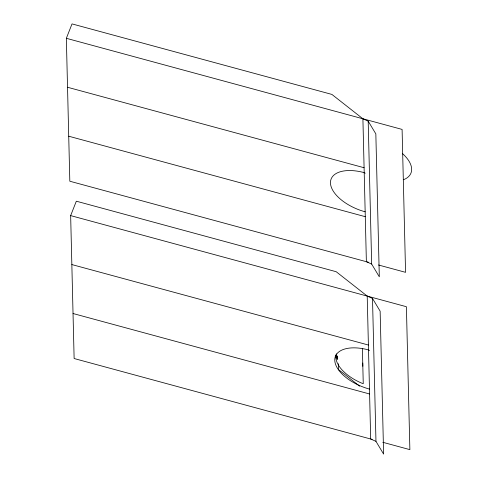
<?xml version="1.0" encoding="UTF-8"?>
<svg xmlns="http://www.w3.org/2000/svg" width="478" height="478" viewBox="0 0 478 478"><rect width="100%" height="100%" fill="white"/><g stroke="black" fill="none" stroke-linecap="round" stroke-linejoin="round"><path stroke-width="0.72" d="M368.514 262.285L69.818 181.228L66.346 38.306L72.023 23.9L331.887 94.417L362.904 118.783L368.191 121.143L375.839 133.882L379.311 276.804L371.663 264.059L368.191 121.143M372.105 439.39L74.126 358.524L70.654 215.608L76.331 201.196L336.195 271.719L367.212 296.079L372.499 298.439L380.141 311.178L383.619 454.1L375.971 441.361L372.499 298.439M66.346 38.306L402.094 129.418L405.565 272.335L378.486 264.991M67.535 87.259L364.093 167.736M68.724 136.212L365.282 216.689M70.654 215.608L406.396 306.715L409.873 449.637L382.794 442.287M71.843 264.561L368.401 345.032M362.748 363.005L362.832 366.273M336.446 356.982L335.687 356.779L335.658 355.471M73.032 313.514L369.59 393.986M371.663 264.059L366.375 261.705L362.904 118.783M375.971 441.361L370.683 439.001L367.212 296.079M365.216 173.233L364.212 172.63A36.053 18.463 21.5 0 0 330.465 182.925A36.053 18.463 21.5 0 0 365.162 211.796M369.518 350.535L368.52 349.932A36.053 18.463 21.5 0 0 334.773 360.227A36.053 18.463 21.5 0 0 369.47 389.092M359.641 386.176L338.573 369.625L338.43 363.728M335.209 356.116L336.357 358.022M362.396 348.51L363.25 383.667L361.732 383.141A36.053 18.463 21.5 0 1 336.422 353.863M336.13 355.017L336.195 357.628M402.428 153.54A36.053 18.463 21.5 0 1 403.468 179.74M337.133 356.056L337.211 359.319L337.133 356.056"/></g></svg>
